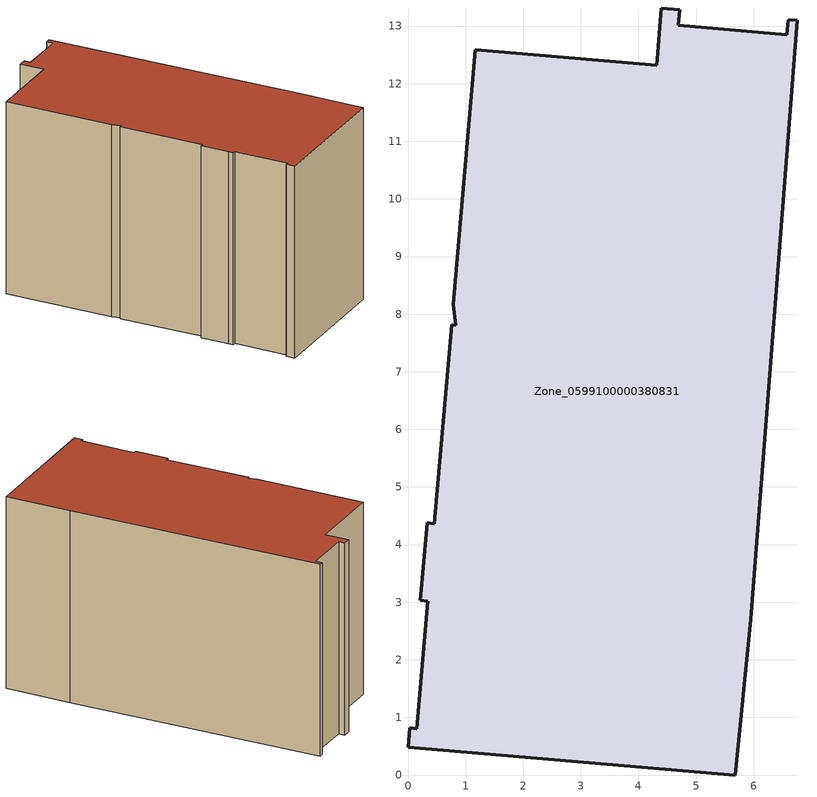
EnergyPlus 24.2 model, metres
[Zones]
Zone_0599100000380831
 floor ground (C_G): 0,0.48 0.03,0.82 0.15,0.81 0.34,3.02 0.22,3.04 0.23,3.23 0.34,4.38 0.46,4.36 0.76,7.81 0.83,7.81 0.79,8.17 1.17,12.59 4.32,12.32 4.39,13.31 4.72,13.28 4.69,13.01 6.58,12.85 6.6,13.11 6.76,13.1 5.95,2.7 5.68,0 z0
 wall outside (C_F): 0.03,0.82 0,0.48 5.68,0 5.95,2.7 6.76,13.1 6.6,13.11 6.58,12.85 4.69,13.01 4.72,13.28 4.39,13.31 4.32,12.32 1.17,12.59 0.79,8.17 0.83,7.81 0.76,7.81 0.46,4.36 0.34,4.38 0.23,3.23 0.22,3.04 0.34,3.02 0.15,0.81 0.03,0.82 z0:7.95
 roof outside (C_R): 0.34,3.02 0.15,0.81 0.03,0.82 0,0.48 5.68,0 5.95,2.7 6.76,13.1 6.6,13.11 6.58,12.85 4.69,13.01 4.72,13.28 4.39,13.31 4.32,12.32 1.17,12.59 0.79,8.17 0.83,7.81 0.76,7.81 0.46,4.36 0.34,4.38 0.23,3.23 0.22,3.04 z7.95
[BUILDING]
Pand.0599100000380831: North Axis=0; Terrain=City; Loads Convergence Tolerance Value=0.04; Temperature Convergence Tolerance Value=0.4; Solar Distribution=FullExterior; Maximum Number of Warmup Days=25; Minimum Number of Warmup Days=1
[Site:Location]
Rotterdam.The.Hague.AP_ZH_NLD Design_Conditions: Latitude=51.96; Longitude=4.45; Time Zone=1; Elevation=-4.5
[SITE:GROUNDTEMPERATURE:BUILDINGSURFACE]
18, 18, 18, 18, 18, 18, 18, 18, 18, 18, 18, 18
[MATERIAL] Thermal Absorptance=0.9; Solar Absorptance=0.7; Visible Absorptance=0.7
Name | Roughness | Thickness | Conductivity | Density | Specific Heat
G.TC.1992-2005 | MediumSmooth | 0.15 | 0.06 | 540 | 1210
F.TC.1992-2005 | Rough | 0.3 | 0.12 | 1920 | 840
R.TC.1992-2005 | MediumRough | 0.2 | 0.08 | 1500 | 1000
[CONSTRUCTION]
C_G: G.TC.1992-2005
C_F: F.TC.1992-2005
C_R: R.TC.1992-2005
[ZONE]
Zone_0599100000380831: Type=1; Multiplier=1; Ceiling Height=Autocalculate; Volume=Autocalculate; Floor Area=autocalculate; Part of Total Floor Area=Yes
[ZONEINFILTRATION:DESIGNFLOWRATE]
Infil_Zone_0599100000380831: Zone or ZoneList or Space or SpaceList=Zone_0599100000380831; Schedule=AlwaysOn; Design Flow Rate Calculation Method=Flow/Area; Flow Rate per Floor Area=0.0015; Constant Term Coefficient=1; Temperature Term Coefficient=0; Velocity Term Coefficient=0; Velocity Squared Term Coefficient=0
[HVACTEMPLATE:ZONE:IDEALLOADSAIRSYSTEM]
Zone_0599100000380831: Maximum Heating Supply Air Temperature=50; Minimum Cooling Supply Air Temperature=13; Maximum Heating Supply Air Humidity Ratio=0.0156; Minimum Cooling Supply Air Humidity Ratio=0.0077; Heating Limit=NoLimit; Cooling Limit=NoLimit; Dehumidification Control Type=ConstantSensibleHeatRatio; Cooling Sensible Heat Ratio=0.7; Dehumidification Setpoint=60; Humidification Control Type=None; Humidification Setpoint=30; Outdoor Air Method=None; Outdoor Air Flow Rate per Person=0.00944; Outdoor Air Flow Rate per Zone Floor Area=0; Outdoor Air Flow Rate per Zone=0; Demand Controlled Ventilation Type=None; Outdoor Air Economizer Type=NoEconomizer; Heat Recovery Type=None; Sensible Heat Recovery Effectiveness=0.7; Latent Heat Recovery Effectiveness=0.65
[ZONECONTROL:THERMOSTAT]
ThermostatControl_Zone_0599100000380831: Zone or ZoneList=Zone_0599100000380831; Control Type Schedule=DualSetpointControlType; Control 1=Thermostat_Zone_0599100000380831; Temperature Difference Between Cutout And Setpoint=0
[THERMOSTATSETPOINT:DUALSETPOINT]
Thermostat_Zone_0599100000380831: Heating Setpoint Temperature Schedule=HeatingSetpoint_Zone_0599100000380831; Cooling Setpoint Temperature Schedule=CoolingSetpoint_Zone_0599100000380831
[SCHEDULE:COMPACT]
HeatingSetpoint_Zone_0599100000380831: Through: 12/31, For: AllDays, Until: 24:00, 21
CoolingSetpoint_Zone_0599100000380831: Through: 12/31, For: AllDays, Until: 24:00, 24
DualSetpointControlType: Through: 12/31, For: AllDays, Until: 24:00, 4
AlwaysOn: Through: 12/31, For: AllDays, Until: 24:00, 1
